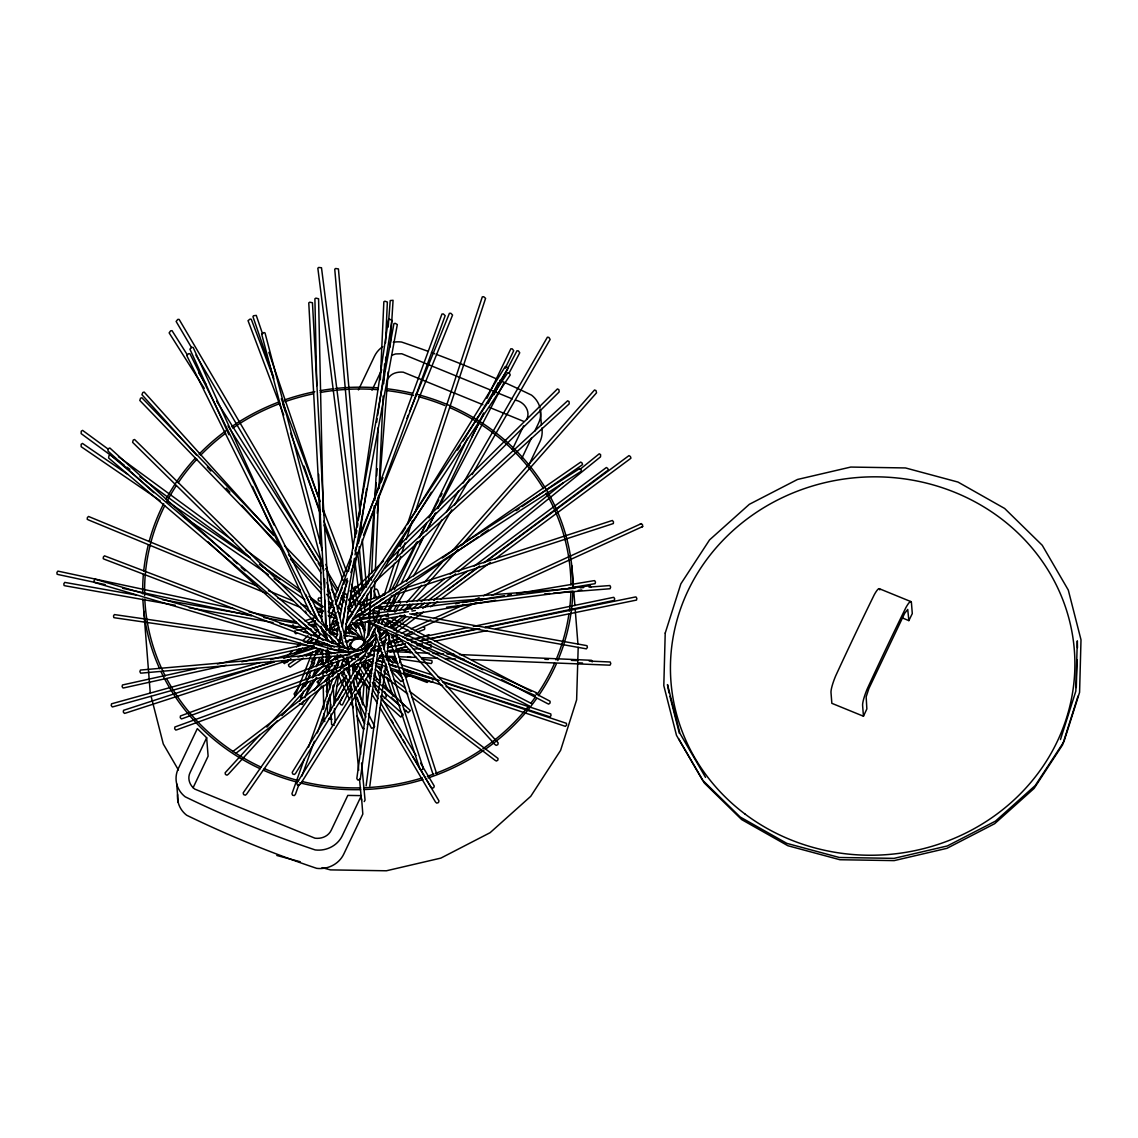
<?xml version="1.0" encoding="UTF-8"?>
<svg xmlns="http://www.w3.org/2000/svg" width="1138" height="1138" viewBox="0 0 1138 1138"><rect width="100%" height="100%" fill="white"/><g stroke="black" fill="none" stroke-linecap="round" stroke-linejoin="round"><path stroke-width="1.5" d="M578.189 647.323L576.625 699.856L560.593 750.369L530.749 796.316L490.08 832.703L440.847 858.109L386.394 870.783L330.447 869.887L322.068 867.625M1076.292 687.551L1077.117 659.798M1077.473 647.65L1077.316 640.865L1075.823 691.164L1060.46 739.544M366.678 684.934L366.436 706.926M367.403 668.973L367.631 663.653M368.911 635.26L370.334 603.339M370.49 599.783L371.059 587.364M371.372 580.266L371.529 576.724M371.685 573.182L374.715 505.77M375.099 496.893L378.2 427.703M380.348 379.808L383.847 301.755L384.9 301.2L387.361 302.054L385.54 342.851M370.76 672.814L370.917 669.272M372.339 637.337L372.581 632.017M373.221 617.82L373.62 608.958M374.089 598.318L374.815 582.343M375.369 569.925L378.698 495.414M379.025 488.316L383.15 396.081M383.705 383.662L384.587 364.146M359.665 695.019L360.205 687.949M360.618 682.644L361.301 673.796M363.506 645.488L365.284 622.5M366.521 606.582L367.474 594.192M368.299 583.581L374.331 505.756M374.743 500.45L376.109 482.768M376.664 475.684L377.204 468.614M384.189 378.399L384.473 374.857M384.744 371.329L385.298 364.245M385.569 360.718L385.839 357.176M388.172 327.104L390.22 300.574L393.065 300.29L390.163 347.005M362.467 704.308L364.117 683.07M365.213 668.931L365.767 661.847M366.863 647.707L367.133 644.165M367.688 637.081L368.911 621.163M369.196 617.635L371.386 589.328M377.275 513.266L378.101 502.655M378.371 499.113L378.641 495.585M379.466 484.973L388.243 371.77M292.95 624.705L293.889 627.749L298.483 626.298M366.123 785.817L383.15 656.285M384.075 649.286L386.379 631.775M389.139 610.765L389.836 605.516M369.807 786.074L385.91 663.539M386.379 660.04L389.594 635.53M393.734 604.022L394.886 595.274M376.465 635.829L356.834 778.449L357.631 779.914L359.409 780.042L360.362 778.705L379.025 643.126M379.509 639.599L380.49 632.557M381.699 623.752L382.183 620.238M329.38 713.227L330.703 704.436M333.078 688.618L333.605 685.104M340.191 641.178L341.244 634.151M342.31 627.123L345.212 607.792M345.739 604.278L346.265 600.764M346.791 597.251L347.318 593.737M356.279 533.992L356.82 530.479M357.346 526.965L357.873 523.452M358.399 519.938L388.471 319.622L389.637 319.209L391.899 320.361L377.66 415.242M334.401 703.426L338.882 673.554M344.16 638.404L357.076 552.3M358.399 543.523L366.578 489.041M376.593 422.269L377.133 418.756M323.135 709.259L323.775 705.773M326.35 691.819L327.943 683.085M328.583 679.599L329.223 676.114M336.265 637.721L338.512 625.516M340.12 616.782L347.161 578.403M348.441 571.418L393.919 323.676L395.128 323.306L397.318 324.543L355.042 554.846M327.175 706.641L328.782 697.921M332.936 675.232L334.216 668.262M338.384 645.573L340.945 631.618M341.912 626.384L354.402 558.345M321.286 661.078L321.841 664.222M295.055 630.58L294.628 632.173L295.482 633.624L296.776 633.468M526.624 419.509C530.962 411.174 524.134 401.714 515.557 400.22M333.021 620.765L332.524 622.372L334.344 625.431M334.117 630.011L334.629 628.332M1078.042 696.072L1062.551 744.878L1034.115 788.406L994.683 823.684L946.958 848.322L894.169 860.613L839.915 859.731L787.909 845.747L741.677 819.602L704.394 783.086L678.575 738.69M356.279 679.671L359.053 671.235M375.156 622.33L380.704 605.473M384.032 595.359L394.587 563.31M395.697 559.939L399.025 549.825M400.135 546.453L403.464 536.339M357.915 686.2L360.134 679.457M364.573 665.972L366.237 660.908M388.997 591.774L400.661 556.354M401.771 552.983L405.1 542.869M406.209 539.497L412.312 520.948M415.086 512.513L485.585 298.355L483.678 296.705L482.299 296.876L407.347 524.533L505.272 366.55L506.723 366.777L507.818 368.797L463.066 441.06M304.358 758.847L291.94 793.712L292.594 795.249L294.329 795.59L295.411 794.381L298.967 784.409M308.498 747.211L332.751 679.13M336.307 669.158L339.266 660.865M349.309 632.628L350.504 629.3M301.911 776.102L314.344 741.236M317.303 732.929L338 674.806M340.362 668.162L343.918 658.205M299.849 701.164L303.519 691.164M305.354 686.157L306.577 682.814M307.801 679.486L310.873 671.136M312.097 667.793L315.767 657.792M316.99 654.45L318.213 651.107M326.179 629.414L327.403 626.085M330.475 617.735L334.145 607.735M335.369 604.392L351.301 561.006M354.971 550.991L441.942 314.045L443.351 313.946L445.171 315.667L350.845 572.627M303.675 701.108L302.452 704.45L299.436 703.753M304.899 697.779L310.418 682.757M312.253 677.75L315.311 669.414M316.535 666.071L319.607 657.736M320.831 654.393L322.666 649.385M330.02 629.357L336.137 612.671M337.36 609.342L347.773 580.977M431.032 647.636L430.847 644.563L429.495 644.62M312.58 651.69L294.785 696.968M316.563 641.846L319.223 635.274M328.526 612.272L333.164 600.779M334.501 597.493L352.439 553.139M359.736 535.073L379.665 485.798M380.988 482.512L382.994 477.59M406.906 418.457L408.229 415.171M409.552 411.885L449.41 313.334L450.847 313.277L452.554 315.07L363.548 535.173M300.446 691.207L303.761 682.999M305.098 679.713L317.047 650.154M327.019 625.516L325.681 628.788L325.07 600.338M331.67 614.008L334.316 607.436M336.307 602.514L342.296 587.734M343.619 584.448L345.611 579.512M399.751 662.771L399.751 660.325M879.83 589.868A17.141 2.888 -67.8 0 0 874.297 594.69A714.892 120.358 -67.8 0 0 835.605 676.043A17.141 2.888 -67.8 0 0 830.996 692.516L831.85 703.327L863.458 716.229L866.857 708.946L866.16 696.812L868.877 688.561L904.667 613.325L907.726 609.442L908.864 620.623L902.391 617.948M358.456 389.921L374.445 356.308A25.733 24.054 -4.5 0 1 382.709 346.649M206.661 737.751L190.146 772.446C187.173 778.378 189.591 785.248 194.726 789.075L314.97 838.194C321.513 839.047 328.413 836.316 331.3 830.1L347.801 795.405L361.372 795.633L342.325 835.648A25.733 24.054 -4.5 0 1 315.212 849.93A1073.859 1003.872 -4.5 0 1 185.209 796.813A25.733 24.054 -4.5 0 1 178.282 768.648L197.329 728.619L206.661 737.751L208.112 756.173L193.104 787.724M371.97 390.249L381.728 369.736M512.37 449.467L523.622 425.811M521.73 458.529L531.631 437.717M534.675 431.316L538.487 423.308A25.733 24.054 -4.5 0 0 540.394 409.609M529.27 464.148L539.938 441.729A25.733 24.054 -4.5 0 0 541.844 428.03M393.051 696.328L386.593 677.195M342.694 696.57L339.608 702.957L341.044 704.806L342.453 704.863L350.945 687.309M355.028 671.05L356.578 667.864M366.607 647.124L368.143 643.937M369.694 640.737L376.635 626.384M378.172 623.197L379.722 620.011M384.345 610.437L390.519 597.678M394.374 589.697L417.518 541.844M419.822 537.051L426.764 522.698M429.083 517.904L467.661 438.144M475.371 422.198L477.69 417.418M486.936 398.272L510.848 348.811L512.256 348.868L513.707 350.717L505.215 368.271M355.568 677.736L358.655 671.363M371.77 644.236L374.075 639.456M377.944 631.476L379.48 628.29M381.799 623.51L384.103 618.716M387.973 610.736L396.451 593.197M401.074 583.623L423.45 537.364M426.537 530.977L435.015 513.437M437.333 508.643L483.622 412.938M488.245 403.364L498.273 382.624M908.864 620.623L912.292 613.581L911.438 602.784A17.141 2.888 -67.8 0 0 905.905 607.592A714.892 120.358 -67.8 0 0 867.213 688.945A17.141 2.888 -67.8 0 0 862.604 705.432L863.458 716.229M346.578 675.759L335.056 697.736L336.393 699.642L337.815 699.756L344.401 687.196M348.228 672.615L349.878 669.485M361.4 647.494L379.509 612.955M381.159 609.826L382.795 606.682M384.445 603.538L386.095 600.395M391.031 590.978L416.551 542.314M419.012 537.605L426.423 523.466M430.548 515.628L438.77 499.923M440.42 496.78L442.07 493.636M471.701 437.12L483.223 415.142M493.92 394.73L516.979 350.774L518.387 350.888L519.739 352.794L509.027 373.193M346.052 684.052L348.513 679.343M353.449 669.926L355.099 666.783M364.985 647.949L376.507 625.971M378.143 622.827L381.443 616.54M388.03 603.979L390.49 599.271M419.31 544.32L423.421 536.482M427.532 528.629L435.769 512.925M438.244 508.217L504.091 382.624M364.217 801.593L365.042 800.156L361.571 763.029M347.175 684.109L348.953 681.036M355.156 670.296L356.919 667.224M378.186 630.381L379.95 627.322M386.152 616.568L387.93 613.496M389.694 610.437L399.438 593.552M406.536 581.276L441.971 519.867M446.395 512.2L458.799 490.706M463.223 483.038L547.392 337.218L548.886 337.403L550.138 339.451L472.185 474.532M384.473 626.483L388.015 620.352M393.335 611.134L396.878 604.989M398.656 601.931L408.4 585.046M413.706 575.828L451.8 509.838M454.46 505.229L469.525 479.126M376.678 635.26L292.21 772.346L292.694 773.954L294.358 774.509L295.553 773.442L376.308 642.373M394.872 612.244L399.509 604.719M302.95 693.255L300.916 697.167L302.182 698.291M313.206 676.697L317.858 669.172M320.66 664.649L323.462 660.14M345.838 624.008L364.487 593.894M401.785 533.665L405.512 527.648M305.482 695.503L316.677 677.437M325.994 662.387L327.872 659.371M339.992 639.798L341.855 636.782M344.643 632.273L431.359 492.256M457.476 450.093L460.264 445.584M373.506 660.268L296.805 783.257L297.317 784.935L299.052 785.519M377.247 654.265L380.988 648.262M382.866 645.26L386.607 639.257M395.028 625.758L398.769 619.769M300.29 784.409L372.311 668.916M376.052 662.913L382.61 652.415M387.276 644.905L389.153 641.917M391.956 637.408L393.833 634.407M402.24 620.907L405.057 616.412M403.179 714.991L400.832 717.082L382.439 700.368M299.963 685.062L294.073 693.896L295.069 695.958M306.819 674.734L308.782 671.79M310.745 668.845L314.671 662.956M320.546 654.108L322.509 651.164M336.236 630.523L338.199 627.579M348 612.841L507.804 372.624L509.255 372.908L510.251 374.971L346.521 621.078M301.414 688.874L310.247 675.616M316.122 666.768L322.011 657.92M335.724 637.294L337.687 634.35M310.077 696.484L243.176 792.887L243.632 794.58L245.353 795.206L246.605 794.139L321.627 686.058M314.131 690.638L324.259 676.043M326.293 673.113L333.391 662.899M335.411 659.969L337.445 657.053M347.574 642.444L349.608 639.528M359.736 624.918L361.77 622.002M324.657 681.676L338.854 661.221M347.972 648.077L355.07 637.863M387.887 378.911C390.761 373.335 397.418 371.6 403.265 372.183L482.882 404.701M382.041 595.33L383.008 593.993L384.772 594.121M367.233 724.621L367.844 723.782M319.138 597.635L318.099 599.057L318.526 600.779L319.991 601.077M408.969 675.446L406.565 677.252L404.104 674.706M403.393 679.855L400.946 681.577L391.444 671.05M432.867 680.908L431.786 682.188L390.988 670.126M341.898 675.702L344.245 673.042M390.064 621.22L385.369 626.526L397.774 616.554M399.466 610.58L404.161 605.274M406.522 602.614L421.785 585.33M424.133 582.684L441.757 562.741M452.341 550.792L594.505 390.007L595.999 390.547L596.54 392.823L461.416 545.643M336.876 686.499L346.279 675.858M380.348 637.323L386.223 630.68M403.848 610.75L409.723 604.107M412.07 601.447L457.889 549.626M259.734 734.977L225.125 772.787L225.438 774.437L227.017 775.191L228.297 774.281L277.217 720.823M266.889 727.154L308.654 681.52M312.239 677.608L331.329 656.74M281.996 715.603L316.592 677.793M318.981 675.19L335.682 656.939M428.244 681.321L427.134 682.459L405.597 674.237M287.729 655.644L292.779 650.666M296.549 646.925L300.332 643.183M302.85 640.694L307.9 635.701M350.746 593.339L383.506 560.934M396.109 548.473L557.407 388.954L558.886 389.623L559.171 391.941L387.788 561.418M288.241 659.869L284.457 663.61L282.096 661.463M294.529 653.639L299.579 648.66M305.88 642.429L310.916 637.436M313.434 634.947L318.484 629.968M348.726 600.053L373.918 575.131M411.472 651.69L410.334 652.785L402.155 649.4M349.309 600.779L367.602 584.007M384.601 568.445L567.606 400.818L569.071 401.543L569.213 403.876L374.43 582.286M290.773 658.902L286.847 662.501L285.382 661.775M297.303 652.928L302.537 648.134M307.758 643.34L312.993 638.546M360.049 595.444L348.285 606.227L351.927 605.857M320.319 598.46L321.613 597.322M323.263 676.754L317.004 681.947L319.024 684.251M342.581 661.15L345.34 658.916M356.379 649.997L375.696 634.392M378.456 632.159L381.216 629.94M404.673 610.978L412.952 604.292M417.091 600.949L444.688 578.659M450.207 574.206L563.367 482.796M579.925 469.425L599.242 453.806L600.608 454.603L600.523 456.85L458.386 571.674M345.241 663.07L348 660.851M360.419 650.808L375.597 638.546M379.736 635.203L385.256 630.751M389.395 627.408L404.573 615.146M411.472 609.57L418.371 603.994M421.131 601.76L455.627 573.893M232.821 751.535L372.098 645.132M235.737 753.413L365.17 654.521M370.803 650.225L376.422 645.929M364.757 647.678L373.278 641.32M378.968 637.081L386.067 631.789M391.757 627.55L405.967 616.952M417.333 608.474L424.446 603.168M428.699 599.996L467.078 571.376M474.176 566.084L606.355 467.519L607.692 468.372L608.261 469.923L607.464 470.62L483.821 562.826M326.08 680.453L328.925 678.333M380.078 640.182L388.613 633.823M394.289 629.584L411.344 616.867M414.189 614.748L417.034 612.628M422.71 608.389L429.823 603.097M434.09 599.911L479.567 565.999M393.705 630.011L396.55 627.892M425.071 606.753L427.931 604.648M433.635 600.423L436.48 598.304M447.888 589.84L476.409 568.701M486.381 561.304L628.973 455.613L630.381 456.494L630.95 458.116L630.125 458.842L494.674 559.256M340.675 673.412L343.52 671.292M382.027 642.757L386.308 639.584M396.28 632.187L423.379 612.102M430.505 606.824L437.632 601.533M440.491 599.427L490.393 562.428M295.112 659.997L288.44 664.706L288.924 666.271L290.247 667.181L303.362 658.091M311.143 648.888L314.06 646.868M331.542 634.748L334.458 632.728M351.941 620.623L384.004 598.403M442.298 558.018L580.75 462.085L582.073 462.995L582.556 464.56L581.717 465.229L521.972 506.623M306.278 656.071L310.646 653.041M347.09 627.806L478.245 536.923M481.161 534.903L488.444 529.853M516.14 510.663L519.056 508.643M308.37 643.326L312.85 640.452M329.238 629.883L338.185 624.122M348.626 617.408L351.599 615.487M357.56 611.647L579.669 468.572L580.963 469.525L581.376 471.118L580.494 471.744L352.424 618.659M300.261 652.273L310.688 645.545M313.675 643.624L316.649 641.704M330.063 633.069L339.01 627.308M374.374 727.381L371.472 728.249L368.314 721.876M326.023 667.679L329.252 666.214M380.803 642.657L386.749 639.94M391.586 637.735L396.92 635.289M401.245 633.325L408.201 630.139M410.918 628.901L430.761 619.84M433.478 618.603L462.981 605.117M470.535 601.675L479.098 597.749M483.422 595.786L641.32 523.636L642.543 524.846L642.643 526.553L491.701 595.515M325.226 671.562L328.967 669.855M386.963 643.354L399.353 637.707M404.687 635.26L412.241 631.818M414.36 630.836L476.694 602.372M480.421 600.665L483.636 599.185M640.225 524.149L641.32 523.636M641.548 527.05L642.643 526.553M384.26 698.191L386.394 696.684L384.672 691.648M372.197 645.346L180.444 715.973L180.217 717.637L181.383 718.903L182.763 718.491L366.18 650.936M371.187 649.087L374.516 647.863M387.859 642.942L399.523 638.646M406.195 636.185L414.531 633.112M417.874 631.889L424.545 629.428L424.773 627.763L423.606 626.512M405.156 710.966L406.508 710.468M349.409 663.482L174.882 727.011L174.64 728.747L175.849 730.07L177.286 729.643L340.177 670.353M357.716 660.467L364.373 658.049M367.688 656.825L374.345 654.407M399.267 645.331L402.596 644.122M415.896 639.286L420.875 637.465M424.204 636.256L428.969 634.634M343.491 669.144L373.42 658.248M380.064 655.829L383.392 654.62M390.035 652.202L405 646.754M421.615 640.708L424.943 639.499M332.026 719.23L328.583 718.491M391.643 355.298L395.583 353.946L401.814 353.762L512.299 398.897M304.728 620.85L316.52 617.009M348.513 606.568L351.87 605.473M358.612 603.268L383.862 595.032M400.704 589.527L611.163 520.848L612.386 520.493L613.482 521.83L613.339 523.537L391.088 596.07M308.583 622.998L315.326 620.807M360.774 605.971L372.567 602.116M380.988 599.37L384.36 598.275M273.689 661.534L123.573 710.311L123.288 712.032L124.44 713.384L125.877 713.014L291.186 659.315M283.817 658.248L315.866 647.835M337.787 640.708L341.158 639.613M297.928 657.124L321.542 649.442M336.72 644.521L341.784 642.87M345.155 641.775L358.655 637.394M324.615 720.596L321.698 720.525M260.275 662.544L111.552 703.81L111.197 705.517L112.292 706.911L113.729 706.598L274.429 662.017M270.531 659.699L313.277 647.835M315.454 650.637L320.589 649.215M351.358 640.68L359.907 638.304M196.661 668.561L122.477 684.976L122.079 686.598L123.046 687.992L124.426 687.765L226.206 665.246M217.358 663.995L300.162 645.673M310.503 643.383L317.417 641.86M241.725 661.818L314.173 645.787M319.351 644.634L324.529 643.496M331.428 641.974L334.885 641.206M311.513 659.969L314.998 659.243M358.498 650.225L365.454 648.788M377.631 646.256L384.587 644.805M388.072 644.094L391.557 643.368M395.028 642.643L401.984 641.206M407.205 640.125L468.102 627.493M473.323 626.412L612.514 597.55L613.78 597.35L614.691 598.759L614.335 600.366L485.585 627.066M318.555 661.704L322.026 660.979M325.511 660.253L328.996 659.528M377.702 649.428L381.187 648.717M388.143 647.266L405.541 643.653M412.511 642.216L415.982 641.491M421.202 640.409L476.879 628.859M373.506 650.424L380.462 649.001M387.432 647.579L392.653 646.512M396.138 645.801L404.829 644.023M411.8 642.6L415.285 641.889M420.505 640.822L427.461 639.4M430.946 638.688L479.681 628.745M484.916 627.678L634.606 597.137L635.929 596.924L636.867 598.403L636.498 600.082L495.499 628.845M389.31 650.509L392.795 649.798M396.28 649.087L406.721 646.967M417.162 644.833L422.383 643.767M425.868 643.055L431.089 641.988M434.574 641.277L486.794 630.623M296.805 630.296L305.525 628.83M329.949 624.762L338.669 623.297M356.109 620.395L408.442 611.647M411.942 611.078L415.427 610.494M455.541 603.794L459.041 603.211M462.526 602.628L504.39 595.629M507.875 595.046L511.375 594.477M516.595 593.595L593.353 580.778L594.648 580.636L595.501 582.073L595.074 583.666L568.9 588.033M303.746 632.301L307.246 631.718M329.92 627.934L333.406 627.351M354.345 623.866L404.929 615.416M411.913 614.25L495.642 600.267M561.93 589.2L565.415 588.616M313.334 662.785L312.068 662.985L311.158 661.576M311.371 621.405L314.885 620.95M357.048 615.558L588.943 585.871L590.252 585.771L591.063 587.251M311.229 624.577L316.492 623.909M332.31 621.874L335.824 621.433M360.419 618.275L388.527 614.691M446.509 607.265L572.997 591.077M578.26 590.409L581.774 589.953M358.996 650.822L140.458 670.054L139.874 671.605L140.643 673.113L141.98 673.056L349.949 654.763M417.162 645.715L422.454 645.246M355.241 654.293L360.533 653.838M367.588 653.212L371.102 652.899M388.727 651.349L409.879 649.499M413.407 649.186L420.463 648.56M423.976 648.247L429.268 647.792M390.718 680.78L389.352 680.894L387.446 677.907M316.535 608.659L320.077 608.375M328.925 607.678L332.467 607.408M381.998 603.481L574.875 588.246M580.181 587.82L583.723 587.549M589.029 587.123L609.883 585.544L610.665 587.123L610.039 588.744L553.424 593.211M318.085 611.803L323.405 611.391M374.715 607.336L484.418 598.673M544.576 593.908L549.882 593.495M294.102 626.697L295.411 626.597M334.33 725.191L331.613 724.636L331.03 714.01M544.832 659.3L548.374 659.443M571.461 660.367L576.795 660.581M589.228 661.078L610.196 661.989L610.807 663.639L609.982 665.175L471.473 659.627M379.139 655.929L395.114 656.569M398.67 656.711L416.423 657.423M421.757 657.636L437.732 658.276M444.844 658.561L455.499 658.987M460.819 659.201L464.375 659.343M353.392 649.912L362.225 650.296M371.073 650.68L379.907 651.064M386.977 651.377L411.714 652.458M415.242 652.6L429.382 653.226M432.924 653.383L443.521 653.838M447.063 653.994L454.133 654.307M459.425 654.535L590.209 660.239L591.589 660.353L592.173 661.946M315.681 651.391L319.223 651.548M579 662.871L582.542 663.027M364.146 728.733L362.851 728.633L356.962 715.717M286.548 639.456L114.383 614.577L113.501 615.957L113.843 617.593L115.038 617.849L313.562 646.54M304.116 642.003L362.097 650.381M407.774 656.982L411.287 657.48M421.828 659.016L431.814 660.538L432.141 662.174L431.274 663.554L399.651 658.987M327.616 648.575L352.211 652.131M380.32 656.199L396.138 658.475M136.347 595.06L64.766 582.4L63.813 583.808L64.098 585.529L65.321 585.842L175.323 605.274M162.535 599.683L251.583 615.416M263.803 617.578L296.975 623.439M310.944 625.9L316.179 626.825M330.148 629.3L337.133 630.523M345.867 632.074L354.587 633.61M189.292 607.749L273.092 622.557M280.076 623.795L311.499 629.342M314.984 629.954L318.484 630.58M321.969 631.192L325.468 631.803M328.953 632.429L337.687 633.966M344.672 635.203L362.126 638.29M374.843 607.621L395.74 611.376M409.666 613.866L585.515 645.402L586.98 645.701L587.407 647.422L586.369 648.845L400.078 615.43M328.697 602.628L332.182 603.254M372.226 610.437L379.182 611.689M233.518 608.617L57.896 571.12L56.9 572.485L57.099 574.206L58.294 574.576L105.237 584.605M249.165 611.96L296.108 621.988M308.284 624.591L315.24 626.085M325.667 628.304L337.844 630.907M344.8 632.387L348.271 633.141M351.756 633.88L355.227 634.62M122.634 588.318L251.299 615.8M331.286 632.884L336.507 633.994M343.463 635.473L346.934 636.227M353.89 637.707L364.331 639.94M396.493 641.021L397.717 641.334L398.001 643.055M276.804 855.463L300.276 861.765M343.335 652.572L95.194 579.214L94.113 580.48L94.155 582.229L95.265 582.699L334.899 653.539M355.241 656.085L358.641 657.095M407.916 671.662L430.022 678.205M340.006 655.047L343.406 656.057M346.806 657.067L355.298 659.571M363.79 662.088L368.897 663.596M375.696 665.602L382.496 667.608M317.459 637.252L318.868 637.707M398.286 601.049L399.95 601.604L400.434 603.211M408.428 605.16L410.164 605.729L410.662 607.408M352.481 648.745L357.517 650.41M367.602 653.724L374.317 655.929M379.367 657.593L382.724 658.689M387.774 660.353L397.859 663.667M401.216 664.777L431.458 674.72M438.187 676.925L550.792 713.939L551.02 715.617L549.853 716.855L442.554 681.605M363.563 655.644L368.612 657.295M377.019 660.054L383.734 662.273M388.783 663.923L439.197 680.496M377.759 660.453L382.809 662.145M391.23 664.948L396.294 666.626M404.715 669.443L438.386 680.666M443.45 682.345L566.383 723.313L566.624 725.077L565.401 726.357L446.039 686.598M355.099 656.285L358.47 657.408M368.57 660.78L371.941 661.903M375.298 663.027L387.091 666.953M390.462 668.077L400.562 671.448M403.933 672.558L442.668 685.474M349.579 649.4L104.497 555.842L103.387 556.966L103.245 558.644L104.227 559.185L334.401 647.053M390.974 665.204L395.939 667.11M404.218 670.268L412.497 673.426M339.366 648.945L349.295 652.743M354.274 654.635L357.588 655.901M535.557 695.688L367.389 621.021M489.383 407.361L523.494 421.302M879.318 588.702L910.926 601.618M256.989 585.999L88.536 516.467L87.398 517.562L87.213 519.227L88.152 519.796L266.42 593.382M268.44 590.722L292.978 600.85M301.157 604.221L307.687 606.924M317.502 610.978L322.41 612.998M328.953 615.701L337.133 619.072M392.738 642.031L396.01 643.383M277.871 598.104L300.759 607.55M307.303 610.253L310.574 611.604M318.754 614.975L322.026 616.327M333.477 621.049L338.384 623.083M346.549 626.455L356.365 630.509M387.446 643.326L390.718 644.677M431.715 678.703L432.824 679.173M373.193 620.182L536.723 692.857M328.526 603.752L331.77 605.188M402.696 636.811L531.474 703.54M367.019 621.874L528.8 705.702M343.007 592.756L346.151 594.406M385.355 614.947L388.499 616.583M391.628 618.233L531.233 691.349M535.927 693.824L550.052 701.221L550.095 702.985L548.687 704.109L547.25 703.455L501.758 679.628M341.77 595.814L344.914 597.464M352.752 601.575L355.895 603.211M373.136 612.244L376.28 613.894M385.697 618.83L482.939 669.77M127.826 474.432L82.505 443.45L81.154 444.275L81.168 446.708L160.102 500.677M167.3 501.417L249.165 557.392M259.407 564.391L300.332 592.372M310.574 599.37L322.267 607.365M328.114 611.362L336.891 617.351M183.503 516.68L268.298 574.647M274.144 578.645L304.842 599.626M315.07 606.625L322.381 611.618M328.228 615.615L331.158 617.621M335.539 620.623L338.47 622.614M347.246 628.617L363.321 639.599M392.567 659.599L396.949 662.586M108.409 449.297L82.619 430.392L81.253 431.16L81.139 433.606L124.113 465.115M118.437 456.651L233.034 540.664M245.922 550.109L300.361 590.025M308.967 596.326L323.292 606.824M331.883 613.126L336.179 616.27M126.972 467.206L129.846 469.311M139.874 476.666L250.175 557.52M261.64 565.927L280.261 579.569M320.375 608.986L323.235 611.078M347.588 628.93L354.757 634.179M357.617 636.284L364.786 641.533M386.266 657.28L390.562 660.438M357.474 587.293L356.137 586.312L354.487 587.066L354.146 588.787L358.911 594.064M331.883 632.401L334.7 634.535M350.177 646.284L355.81 650.566M368.484 660.182L372.709 663.383M375.526 665.517L381.159 669.798M383.975 671.932L389.609 676.2M393.833 679.4L405.085 687.949M409.31 691.15L498.017 758.463L497.875 760.156L496.396 761.052L495.044 760.269L411.984 697.238M355.668 654.521L358.484 656.654M364.117 660.922L371.159 666.271M375.369 669.471L407.76 694.038M324.814 721.592L323.989 720.937L323.832 713.839M331.67 643.098L110.4 454.901L109.02 455.541L108.608 457.974L323.135 640.424M338.413 648.831L342.467 652.273M368.1 674.08L370.803 676.37M373.506 678.661L397.788 699.315M400.476 701.605L410.42 710.539L408.144 712.715L404.09 709.273M327.189 643.866L331.229 647.309M340.675 655.346L348.769 662.231M352.823 665.673L356.863 669.116M373.065 682.871L400.05 705.83L391.287 697.281M229.378 556.582L109.845 448.002L108.451 448.585L107.925 450.989L153.9 492.754M233.318 560.152L237.259 563.737M241.199 567.321L245.139 570.892M298.981 619.812L318.683 637.721M323.946 642.486L327.886 646.071M337.076 654.421L339.707 656.811M343.648 660.381L347.588 663.966M352.837 668.731L362.026 677.096M376.479 690.211L379.11 692.601M381.728 694.991L402.752 714.081M207.756 541.674L311.513 635.943M315.454 639.513L322.026 645.488M327.275 650.253L331.215 653.838M335.155 657.423L337.787 659.798M341.727 663.383L344.345 665.773M346.976 668.148L349.608 670.538M354.857 675.318L369.309 688.433M347.858 649.727L134.583 439.524L133.246 440.022L132.591 442.312L340.803 647.536M362.994 664.649L371.827 673.355M374.359 675.844L380.661 682.06M383.193 684.55L404.644 705.702M343.32 650.026L345.852 652.515M322.908 670.865L324.131 672.06M274.671 535.5L141.894 397.745L140.543 398.2L139.803 400.462L279.948 545.884M284.5 545.714L321.385 583.979M327.531 590.352L329.992 592.898M339.821 603.112L342.282 605.658M359.494 623.51L364.402 628.617M391.458 656.683L397.603 663.056M288.554 554.803L321.741 589.242M326.663 594.349L331.571 599.456M337.73 605.829L341.414 609.655M354.928 623.681L359.85 628.788M386.892 656.854L393.037 663.226M386.095 618.944L398.016 632.131M407.56 642.686L498.188 742.915L497.847 744.65L496.196 745.39L494.859 744.408L395.882 634.947M382.766 620.438L388.727 627.038M273.661 535.5L144.17 392.084L142.819 392.482L141.951 394.715L196.604 455.243M337.815 606.568L341.386 610.509M353.264 623.667L356.82 627.621M396.024 671.036L401.97 677.622M207.301 467.092L210.857 471.032M226.306 488.145L229.876 492.085M241.754 505.244L283.334 551.304M290.46 559.199L321.343 593.41M328.469 601.305L332.04 605.245M337.972 611.831L340.347 614.463M349.864 624.99L365.298 642.088M358.982 703.867L359.622 704.593M391.244 625.601L392.212 626.995M187.215 354.686L172.037 330.674L170.657 330.802L169.149 332.893L204.271 388.399M198.609 372.681L206.206 384.687M216.647 401.188L321.044 566.183M329.593 579.683L337.175 591.689M340.973 597.678L343.818 602.187M347.616 608.176L349.522 611.177M385.583 668.177L388.428 672.686M227.998 425.897L321.016 572.898M331.457 589.399L336.194 596.895M339.992 602.898L341.898 605.9M352.339 622.401L356.137 628.404M361.827 637.394L364.672 641.903M335.881 621.32L337.716 624.378M349.551 644.208L352.282 648.774M355.924 654.876L357.745 657.935M361.386 664.037L370.504 679.286M372.325 682.331L378.698 693.014M380.519 696.058L416.039 755.547M420.591 763.171L434.261 786.059L433.763 787.667L432.084 788.193L430.889 787.098L380.803 703.213M357.119 663.554L364.402 675.759M366.223 678.803L370.775 686.442M372.61 689.486L378.072 698.632M391.444 720.24L393.236 723.284M399.509 733.939L401.301 736.983M403.094 740.027L404.9 743.071M412.966 756.77L438.984 800.91L438.457 802.589L436.708 803.129L435.47 801.991L379.864 707.623M353.847 663.497L356.535 668.063M358.328 671.107L369.096 689.358M371.785 693.924L377.162 703.056M321.172 560.892L179.107 319.365L177.756 319.422L176.134 321.457L191.426 347.446M325.667 568.545L338.256 589.939M341.855 596.056L344.544 600.636M348.143 606.753L352.638 614.406M195.921 355.099L316.392 559.939M318.199 562.997L319.991 566.055M363.15 639.428L364.957 642.486M705.546 777.396L679.955 733.398L667.48 684.578L669.03 692.942M178.424 769.985L163.275 743.953L151.126 696.385M326.478 629.257L189.932 353.719L188.609 353.662L186.76 355.554L318.583 621.533M329.636 635.63L333.59 643.596M346.222 669.073L350.959 678.632M353.321 683.412L366.749 710.482M368.328 713.668L374.63 726.414M320.959 626.313L328.057 640.651M343.064 670.908L348.584 682.06M350.163 685.247L352.524 690.026M354.9 694.806L365.952 717.096M305.297 611.12L306.079 612.685M274.102 525.059L193.147 347.431L191.853 347.332L189.904 349.153L228.909 434.73M305.738 594.505L317.516 620.338M320.461 626.796L326.35 639.712M336.649 662.33L338.128 665.559M341.059 672.017L352.097 696.243M355.781 704.308L364.615 723.683M252.465 486.41L310.603 613.979M312.808 618.83L320.162 634.976M327.531 651.121L330.461 657.579M334.145 665.659L336.35 670.495M337.83 673.724L349.608 699.571M351.073 702.8L353.278 707.637M273.831 378.926L251.27 319.266L250.09 319.067L248.027 320.66L283.746 415.114M281.342 398.798L320.191 501.545M322.694 508.174L346.493 571.148M351.5 584.406L359.025 604.292M360.277 607.607L362.78 614.236M384.075 670.567L385.341 673.881M290.631 433.336L320.077 511.218M323.832 521.161L344.501 575.856M350.148 590.764L356.407 607.336M358.911 613.965L365.184 630.537M378.968 666.996L380.22 670.31M381.472 673.625L387.105 688.533M320.247 651.875L320.873 653.525M318.484 682.288L319.038 683.838M262.565 333.875L256.263 315.397L253.447 315.781L252.963 316.663L273.604 377.119M268.867 352.339L318.171 496.794M322.751 510.237L324.472 515.272M351.998 595.899L356.009 607.664M358.299 614.378L364.601 632.856M377.788 671.491L380.661 679.884M282.765 404.004L285.638 412.397M303.988 466.153L320.603 514.86M324.046 524.945L342.965 580.366M349.266 598.844L352.14 607.237M357.289 622.358L365.895 647.55M374.487 672.757L376.792 679.471M373.677 617.066L375.327 622.088M377.531 628.802L423.194 767.965L422.525 769.501L420.79 769.814L419.709 768.591L374.046 629.414M379.864 597.109L377.702 590.366L376.578 589.086L374.772 589.399L374.075 591.006L376.237 597.735M391.785 634.165L436.736 773.996M378.94 606.156L380.035 609.527M387.076 631.434L433.109 774.637M322.282 550.621L265.012 332.893L263.916 332.552L261.612 333.875L323.846 570.465M325.895 564.348L348.441 650.068M352.51 665.488L353.861 670.638M355.212 675.773L357.915 686.058M358.826 689.5L362.88 704.92M327.004 582.457L344.145 647.607M347.303 659.613L348.655 664.748M353.164 681.904L354.971 688.76M357.218 697.324L363.534 721.321M669.898 696.314L679.358 733.356M355.568 537.093L321.499 267.757L318.697 267.444L317.843 268.198L353.249 548.103M357.574 552.94L362.254 589.911M364.032 603.994L364.487 607.507M355.028 562.186L359.039 593.865M359.921 600.907L361.045 609.712M362.823 623.795L363.491 629.086M367.716 662.529L368.171 666.043M348.996 628.645L349.494 633.937M350.319 642.785L350.817 648.091M351.642 656.925L351.969 660.467M352.467 665.773L353.121 672.843M353.619 678.148L354.786 690.524M355.113 694.066L360.732 754.181M345.625 630.594L345.952 634.136M348.271 658.888L350.091 678.333M350.419 681.875L358.683 770.284M359.508 779.132L361.5 800.341M360.106 514.675L338.427 268.938L335.667 268.483L334.743 269.208L357.36 525.571M360.888 523.523L361.656 532.356M362.282 539.426L366.493 587.165M367.275 595.999L367.588 599.541M368.996 615.459L369.295 618.987M369.608 622.529L370.078 627.835M374.132 673.796L374.445 677.338M374.914 682.629L375.54 689.713M359.224 546.781L362.965 589.214M363.904 599.811L364.999 612.187M571.76 565.614L573.538 588.218M573.808 591.689L574.903 605.601M575.174 609.086L577.919 643.852M540.209 409.765L541.389 424.844M361.628 798.976L362.823 814.054L343.776 854.069A25.733 24.054 -4.5 0 1 316.663 868.337A1073.859 1003.872 -4.5 0 1 186.66 815.235A25.733 24.054 -4.5 0 1 177.613 794.566M176.703 783.869L178.14 802.29M143.829 611.277L150.259 692.985M330.404 634.136L312.452 302.751L309.735 302.182L308.768 302.879L326.521 630.708M331.94 662.487L332.125 666.029M332.424 671.349L332.709 676.669M333.192 685.517L334.245 705.019M334.43 708.561L335.198 722.744M326.819 636.028L327.004 639.57M327.588 650.211L328.74 671.477M328.925 675.019L329.693 689.201M329.977 694.507L330.845 710.453M323.164 511.645L318.583 298.782L315.909 298.113L314.899 298.768L316.762 385.682M324.615 579.043L324.799 587.919M325.795 634.037L325.909 639.357M326.137 649.997L326.407 662.416M326.478 665.958L326.634 673.056M326.748 678.376L327.132 696.115M327.246 701.435L327.559 715.631M318.683 474.375L320.162 543.551M320.475 557.748L321.841 621.604M322.452 649.983L322.765 664.165M322.922 671.264L323.064 678.362M323.22 685.46L323.718 708.519M572.812 591.916A215.196 201.17 -4.5 0 1 557.791 660.581M556.382 663.838A215.196 201.17 -4.5 0 1 538.587 695.702M536.581 698.576A215.196 201.17 -4.5 0 1 485.4 749.188M483.949 750.198A215.196 201.17 -4.5 0 1 427.988 777.979M422.995 779.573A215.196 201.17 -4.5 0 1 364.188 789.53M360.661 789.644A215.196 201.17 -4.5 0 1 299.763 782.802M296.364 781.92A215.196 201.17 -4.5 0 1 263.447 770.227M260.204 768.747A215.196 201.17 -4.5 0 1 161.112 671.889M159.633 668.689A215.196 201.17 -4.5 0 1 142.876 599.072M142.705 593.794A215.196 201.17 -4.5 0 1 143.374 574.391M143.715 570.892A215.196 201.17 -4.5 0 1 148.267 544.974M149.149 541.546A215.196 201.17 -4.5 0 1 163.687 503.622M166.091 499.041A215.196 201.17 -4.5 0 1 195.48 457.988M199.107 454.147A215.196 201.17 -4.5 0 1 225.865 430.79M231.64 426.693A215.196 201.17 -4.5 0 1 279.407 401.814M284.301 400.035A215.196 201.17 -4.5 0 1 314.828 391.685M320.034 390.704A215.196 201.17 -4.5 0 1 333.918 388.684M335.653 388.485A215.196 201.17 -4.5 0 1 377.887 387.873M386.607 388.727A215.196 201.17 -4.5 0 1 412.411 393.25M415.825 394.089A215.196 201.17 -4.5 0 1 572.883 588.374M570.892 591.888A213.275 199.363 -4.5 0 1 569.341 611.035M568.858 614.463A213.275 199.363 -4.5 0 1 555.998 659.94M554.604 663.155A213.275 199.363 -4.5 0 1 537.392 694.123M535.358 697.068A213.275 199.363 -4.5 0 1 531.119 702.857M528.928 705.688A213.275 199.363 -4.5 0 1 482.825 748.747M481.374 749.743A213.275 199.363 -4.5 0 1 435.527 773.385M433.877 774.011A213.275 199.363 -4.5 0 1 427.362 776.287M422.411 777.866A213.275 199.363 -4.5 0 1 364.132 787.738M360.632 787.852A213.275 199.363 -4.5 0 1 301.983 781.479M298.597 780.625A213.275 199.363 -4.5 0 1 264.301 768.605M261.071 767.14A213.275 199.363 -4.5 0 1 166.831 679.002M165.209 675.872A213.275 199.363 -4.5 0 1 144.796 598.986M144.668 595.501A213.275 199.363 -4.5 0 1 164.711 505.798M167.13 501.09A213.275 199.363 -4.5 0 1 176.205 485.755M178.197 482.768A213.275 199.363 -4.5 0 1 196.931 459.155M200.516 455.342A213.275 199.363 -4.5 0 1 225.637 433.251M232.764 428.13A213.275 199.363 -4.5 0 1 280.048 403.492M284.955 401.714A213.275 199.363 -4.5 0 1 313.491 393.791M320.361 392.468A213.275 199.363 -4.5 0 1 377.702 389.68M386.351 390.519A213.275 199.363 -4.5 0 1 413.606 395.398M418.67 396.707A213.275 199.363 -4.5 0 1 444.816 405.512M449.681 407.56A213.275 199.363 -4.5 0 1 543.495 488.657M546.197 493.238A213.275 199.363 -4.5 0 1 570.977 584.889M540.081 408.087A25.733 24.054 -4.5 0 0 531.56 395.142A1073.859 1003.872 -4.5 0 0 499.81 380.348M393.293 342.268A25.733 24.054 -4.5 0 1 401.558 342.04A1073.859 1003.872 -4.5 0 1 428.158 351.358M431.458 352.567A1073.859 1003.872 -4.5 0 1 434.759 353.79M436.409 354.402A1073.859 1003.872 -4.5 0 1 496.595 378.926M665.218 633.084L663.81 685.645L676.498 735.347L702.559 780.156L740.184 816.999L786.827 843.372L839.303 857.483L894.041 858.365L947.314 845.961L995.48 821.124L1035.253 785.519L1063.945 741.606L1079.578 692.345L1081 639.798L1068.298 590.081L1042.252 545.287L1004.612 508.444L957.968 482.057L905.492 467.946L850.755 467.064L797.496 479.468L749.33 504.319L709.543 539.91L680.865 583.837L665.218 633.084M745.148 814.139A202.308 189.121 -4.5 0 0 1072.352 693.967A202.308 189.121 -4.5 0 0 800.498 490.009A202.308 189.121 -4.5 0 0 745.148 814.139"/></g></svg>
